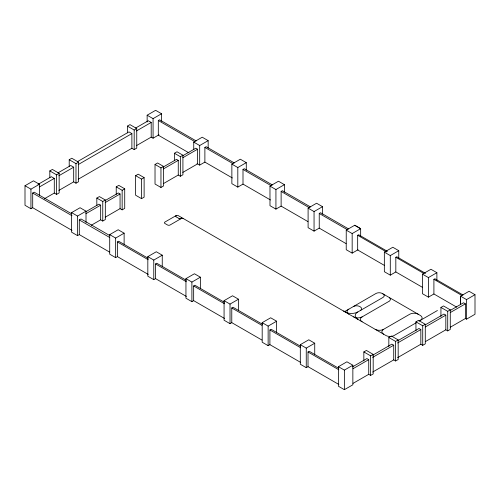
<?xml version="1.0" encoding="UTF-8"?>
<svg xmlns="http://www.w3.org/2000/svg" width="500" height="500" viewBox="0 0 500 500"><rect width="100%" height="100%" fill="white"/><g stroke="black" fill="none" stroke-linecap="round" stroke-linejoin="round"><path stroke-width="0.75" d="M49.812 177.688L49.812 170.919L52.375 169.438L59.15 173.35L59.15 192.913L56.588 194.394L54.288 193.062L44.231 198.869M69.212 166.488L69.212 159.719L71.775 158.238L78.55 162.15L78.55 181.713L75.987 183.194L73.681 181.863L58.869 190.419M127.406 132.887L127.406 126.119L129.969 124.637L136.75 128.55L136.75 148.112L134.188 149.594L131.881 148.262L78.256 179.225M72.013 230.4L32.7 207.706L30.938 208.725L25 205.294L25 185.731L33.481 180.831L39.425 184.262L39.425 195.55M147.144 121.981L147.144 115.213L155.619 110.319L161.55 113.744L161.55 121.269M37.956 184.438L51.356 176.7L54.288 178.394L54.288 193.062M57.962 172.887L70.756 165.5L73.681 167.194L73.681 181.863M77.344 161.7L128.956 131.9L131.881 133.588L131.881 148.262M135.538 128.1L148.269 120.75L151.2 122.438L151.2 137.113L136.456 145.625M25 185.731L30.938 189.163L39.425 184.262M147.144 115.213L153.075 118.631L161.55 113.744M49.812 170.919L56.588 174.831L59.15 173.35M69.212 159.719L75.987 163.631L78.55 162.15M127.406 126.119L134.188 130.031L136.75 128.55M39.544 186.9L54.288 178.394M58.869 175.744L73.681 167.194M78.256 164.55L131.881 133.588M136.456 130.95L151.2 122.438M32.7 207.706L32.7 193.038L34.181 192.181L71.494 213.719M188.956 152.881L158.312 135.188L158.312 120.512L159.556 119.794L196.2 140.95M151.2 137.113L153.075 138.2L158.944 134.812M109.45 252.019L79.294 234.606L77.531 235.625L71.581 232.188L71.581 212.625L80.056 207.731L86.006 211.169L86.006 222.456M96.825 205.588L96.825 198.062L99.388 196.581L105.319 200.006L105.319 219.569L102.756 221.05L100.662 219.844L91.281 225.256M116.225 194.387L116.225 186.863L118.787 185.381L124.719 188.806L124.719 208.369L122.156 209.85L120.062 208.644L105.25 217.194M135.625 175.662L138.188 174.181L144.119 177.606L144.119 197.169L141.556 198.65L135.625 195.225L135.625 175.662L141.556 179.088L144.119 177.606M155.025 164.462L157.587 162.981L163.519 166.406L163.519 185.969L160.956 187.45L155.025 184.025L155.025 164.462L160.956 167.887L163.519 166.406M174.425 160.787L174.425 153.262L176.988 151.781L182.919 155.206L182.919 174.769L180.356 176.25L178.263 175.044L163.444 183.594M193.738 149.619L193.738 142.1L202.213 137.206L208.162 140.644L208.162 148.169M71.581 212.625L77.531 216.062L86.006 211.169M96.825 198.062L102.756 201.488L105.319 200.006M116.225 186.863L122.156 190.287L124.719 188.806M174.425 153.262L180.356 156.681L182.919 155.206M193.738 142.1L199.688 145.531L208.162 140.644M85.519 211.9L98.919 204.163L100.662 205.169L100.662 219.844M105.519 200.35L118.319 192.963L120.062 193.969L120.062 208.644M163.044 167.138L176.519 159.356L178.263 160.369L178.263 175.044M182.431 155.944L195.831 148.206L197.575 149.219L197.575 163.888L182.838 172.4M85.925 213.681L100.662 205.169M105.25 202.525L120.062 193.969M163.444 168.925L178.263 160.369M182.838 157.725L197.575 149.219M79.294 234.606L79.294 219.938L80.994 218.956L109.812 235.594M232.362 177.963L204.881 162.1L204.881 147.425L206.15 146.694L234.294 162.95M197.044 163.569L199.688 165.1L204.881 162.1M148.244 274.419L117.413 256.619L115.656 257.631L109.706 254.2L109.706 234.631L118.175 229.744L124.125 233.181L124.125 244.462M270.481 199.975L243 184.106L237.812 187.106L231.863 183.669L231.863 164.106L240.331 159.213L246.281 162.65L246.281 170.175M109.706 234.631L115.656 238.069L124.125 233.181M231.863 164.106L237.812 167.544L246.281 162.65M117.413 256.619L117.413 241.944L118.637 241.238L148.125 258.263M243 184.106L243 169.438L244.269 168.706L272.419 184.956M181.281 217.375A1.494 0.862 0 0 1 181.175 218.575L170.075 224.988A1.8 1.037 0 0 1 167.537 224.988L164.944 223.494A1.8 1.037 0 0 1 164.944 222.025L176.106 215.606M186.363 296.425L155.538 278.625L153.775 279.644L147.825 276.206L147.825 256.644L156.294 251.75L162.25 255.188L162.25 266.475M307.931 221.594L281.125 206.119L275.931 209.112L269.981 205.681L269.981 186.112L278.456 181.225L284.406 184.662L284.406 192.188M147.825 256.644L153.775 260.081L162.25 255.188M269.981 186.112L275.931 189.55L284.406 184.662M155.538 278.625L155.538 263.95L156.762 263.244L186.25 280.269M281.125 206.119L281.125 191.444L282.387 190.712L310.538 206.969M224.488 318.438L193.656 300.637L191.9 301.65L185.944 298.212L185.944 278.65L194.419 273.762L200.369 277.194L200.369 288.481M346.056 243.606L319.244 228.125L314.056 231.125L308.1 227.688L308.1 208.125L316.575 203.231L322.525 206.669L322.525 214.194M185.944 278.65L191.9 282.087L200.369 277.194M308.1 208.125L314.056 211.562L322.525 206.669M193.656 300.637L193.656 285.963L194.881 285.256L224.369 302.281M319.244 228.125L319.244 213.456L320.513 212.725L348.663 228.975M261.938 340.056L231.775 322.644L230.019 323.663L224.069 320.225L224.069 300.663L232.537 295.769L238.487 299.206L238.487 310.494M358.031 249.744L352.163 253.125L346.225 249.713L346.238 230.138L354.706 225.25L360.656 228.675L360.656 236.2M224.069 300.663L230.019 304.094L238.487 299.206M346.238 230.138L352.163 233.562L360.637 228.675L354.706 225.25M231.775 322.644L231.775 307.969L233 307.262L262.494 324.288M384.469 265.444L357.663 249.963L357.663 235.294L358.631 234.731L387.45 251.369M300.731 362.45L269.9 344.656L268.137 345.669L262.188 342.231L262.188 322.669L270.663 317.781L276.613 321.213L276.613 332.5M422.631 287.431L395.825 271.95L390.294 275.144L384.344 271.706L384.344 252.144L392.819 247.25L398.769 250.688L398.769 258.212M262.188 322.669L268.137 326.106L276.613 321.213M384.344 252.144L390.294 255.581L398.769 250.688M269.9 344.656L269.9 329.981L271.125 329.275L300.613 346.3M395.825 271.95L395.825 257.281L396.756 256.744L425.575 273.381M338.85 384.462L308.019 366.662L306.262 367.681L300.312 364.244L300.312 344.681L308.781 339.787L314.731 343.225L314.731 354.513M456.694 307.137L433.906 293.981L428.419 297.15L422.469 293.719L422.469 274.15L430.938 269.262L436.887 272.694L436.887 280.219M345.125 311.969C349 314.012 353.956 314.012 357.831 311.969L382.887 297.5A4.494 2.594 0 0 0 382.887 293.831M300.312 344.681L306.262 348.113L314.731 343.225M422.469 274.15L428.419 277.587L436.887 272.694M353.65 316.887A5.987 3.456 0 0 0 362.119 316.887L389.688 300.944L390.606 299.194L389.3 297.531M308.019 366.662L308.019 351.987L309.244 351.281L338.731 368.306M433.906 293.981L433.906 279.312L434.875 278.75L463.025 295M375.163 329.306A5.987 3.456 0 0 0 383.631 329.306L409.75 314.225A5.987 3.456 0 0 1 418.219 314.225M363.844 360.956L363.844 351.931L366.406 350.45L373.188 354.363L373.188 373.925L370.625 375.406L368.738 374.319L353.038 383.381M388.837 346.531L388.837 337.5L391.4 336.019L398.175 339.938L398.175 359.5L395.613 360.975L393.725 359.888L372.619 372.075M415.944 330.881L415.944 321.85L418.506 320.369L425.281 324.281L425.281 343.85L422.719 345.325L420.831 344.237L397.612 357.644M440.938 316.45L440.938 307.425L443.5 305.944L450.275 309.856L450.275 329.419L447.713 330.9L445.825 329.812L425.375 341.613M338.431 366.688L346.912 361.794L352.856 365.219L352.856 384.787L344.369 389.681L338.431 386.25L338.431 366.688L344.369 370.119L352.856 365.219M416.344 322.675L394.25 335.438A5.987 3.456 0 0 1 391.825 336.287M419.025 321.131L437.431 310.5M460.575 304.444L460.575 296.169L466.519 299.594L475 294.7L475 314.262L466.519 319.163L465.394 318.512L450.35 327.2M363.844 351.931L370.625 355.844L373.188 354.363M388.837 337.5L395.613 341.413L398.175 339.938M415.944 321.85L422.719 325.763L425.281 324.281M440.938 307.425L447.713 311.337L450.275 309.856M352.475 366.875L366.869 358.569L368.738 359.644L368.738 374.319M372.731 355.181L391.856 344.137L393.725 345.213L393.725 359.888M397.738 340.744L418.969 328.488L420.831 329.562L420.831 344.237M425.487 324.725L443.956 314.056L445.825 315.138L445.825 329.812M450.444 310.312L463.525 302.762L465.394 303.837L465.394 318.512M353.038 368.706L368.738 359.644M372.619 357.4L393.725 345.213M397.612 342.969L420.831 329.562M425.375 326.944L445.825 315.138M450.35 312.525L465.394 303.837M181.131 218.6L181.206 218.556A1.494 0.862 0 0 1 179.094 218.556M474.988 294.694L469.062 291.269L460.588 296.163L460.588 304.438M357.663 235.294L386.481 251.931M395.825 257.281L423.969 273.531M433.906 279.312L462.056 295.562M158.312 120.512L194.956 141.669M204.881 147.425L233.031 163.681M243 169.438L271.15 185.688M281.125 191.444L309.275 207.7M319.244 213.456L347.394 229.706M384.919 295.006L420.363 315.469A5.987 3.456 0 0 1 420.363 320.356M384.787 294.925L382.312 293.5A4.494 2.594 0 0 0 375.956 293.5L345.606 311.025A1.5 0.862 0 0 1 344.7 311.269L344.5 311.275A1.5 0.862 0 0 1 343.488 311.025M32.7 193.038L72.013 215.731M79.294 219.938L109.45 237.35M117.413 241.944L148.244 259.744M155.538 263.95L186.363 281.75M193.656 285.963L224.488 303.762M231.775 307.969L261.938 325.381M269.9 329.981L300.731 347.781M308.019 351.987L338.85 369.787M176.112 216.831L179.094 218.556M466.519 299.594L466.519 319.163M447.713 311.337L447.713 330.9M428.419 277.587L428.419 297.15M422.719 325.763L422.719 345.325M395.613 341.413L395.613 360.975M390.294 255.581L390.294 275.144M370.625 355.844L370.625 375.406M352.163 233.562L352.163 253.125M344.369 370.119L344.369 389.681M314.056 211.562L314.056 231.125M306.262 348.113L306.262 367.681M275.931 189.55L275.931 209.112M268.137 326.106L268.137 345.669M237.812 167.544L237.812 187.106M230.019 304.094L230.019 323.663M199.688 145.531L199.688 165.1M191.9 282.087L191.9 301.65M180.356 156.681L180.356 176.25M160.956 167.887L160.956 187.45M153.775 260.081L153.775 279.644M153.075 118.631L153.075 138.2M141.556 179.088L141.556 198.65M134.188 130.031L134.188 149.594M122.156 190.287L122.156 209.85M115.656 238.069L115.656 257.631M102.756 201.488L102.756 221.05M77.531 216.062L77.531 235.625M75.987 163.631L75.987 183.194M56.588 174.831L56.588 194.394M30.938 189.163L30.938 208.725M357.831 319.3A8.988 5.188 0 0 1 356.125 317.931L355.887 317.619A8.988 5.188 0 0 1 357.831 311.969M181.213 218.556A1.494 0.862 0 0 1 183.019 218.419M362.119 321.775A5.987 3.456 0 0 1 362.119 316.887M383.631 334.2A5.987 3.456 0 0 1 383.631 329.306M391.431 336.35A5.987 3.456 0 0 1 385.775 335.438L178.225 215.606A1.5 0.862 0 0 0 176.15 215.588A1.5 0.862 0 0 0 176.044 216.794M348.787 314.081A5.987 3.456 0 0 1 347.612 313.119L347.45 312.906A5.987 3.456 0 0 1 348.787 309.194M353.369 306.544A4.494 2.594 0 0 1 359.719 306.544L360.3 306.875A4.494 2.594 0 0 1 360.3 310.544"/></g></svg>
